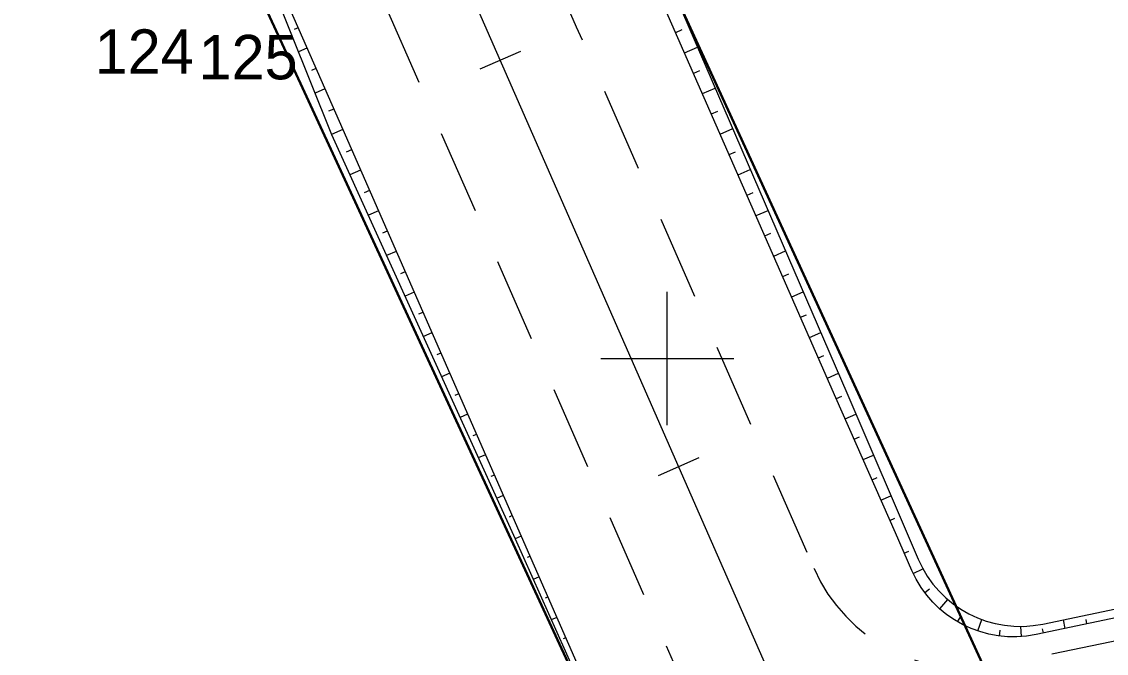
# Model space of a CAD drawing. Header units: metres. Extents: x 535356 to 535753, y 1836468 to 1836744.
# Drawn here: x 535470.9 to 535519.79, y 1836586.72 to 1836615.17 of the extents above; entities that cross this region are included whole.
import ezdxf
from ezdxf.enums import TextEntityAlignment as Align

# ---------------------------------------------------------------- set-up
doc = ezdxf.new("R2010")
doc.units = ezdxf.units.M
doc.header["$MEASUREMENT"] = 0
doc.linetypes.add('DGN Style 2', pattern=[6.2979, 3.77874, -2.51916])
for name, color, linetype, lineweight in [('Level 2', 1, 'Continuous', 0), ('Level 3', 1, 'Continuous', 0), ('Level 4', 1, 'Continuous', 0), ('Level 5', 1, 'Continuous', 0), ('Level 63', 1, 'Continuous', 0), ('Level 8', 1, 'Continuous', 0), ('Level 9', 1, 'Continuous', 0)]:
    doc.layers.add(name, color=color, linetype=linetype, lineweight=lineweight)
doc.styles.add('Style-CHAR_FAST_FONT', font='CHAR_FAST_FONT.shx')

msp = doc.modelspace()

# ---------------------------------------------------------------- linework, layer by layer
at = {"layer": 'Level 2', "color": 7, "linetype": 'Continuous', "lineweight": 0}
for p, q in [((535483.36, 1836614.89), (535483.18, 1836614.81)), ((535500.38, 1836614.68), (535500.67, 1836614.81)), ((535483.76, 1836613.98), (535483.38, 1836613.81)), ((535500.78, 1836613.76), (535501.36, 1836614.02)), ((535493.38, 1836613.83), (535491.55, 1836613.03)), ((535484.16, 1836613.06), (535483.96, 1836612.97)), ((535501.19, 1836612.85), (535501.47, 1836612.97)), ((535484.57, 1836612.14), (535484.13, 1836611.95)), ((535501.59, 1836611.93), (535502.16, 1836612.18)), ((535484.97, 1836611.23), (535484.73, 1836611.13)), ((535501.99, 1836611.02), (535502.27, 1836611.14)), ((535485.37, 1836610.31), (535484.87, 1836610.09)), ((535502.39, 1836610.1), (535502.95, 1836610.35)), ((535485.77, 1836609.4), (535485.53, 1836609.29)), ((535502.79, 1836609.18), (535503.07, 1836609.31)), ((535486.17, 1836608.48), (535485.7, 1836608.27)), ((535503.2, 1836608.27), (535503.74, 1836608.51)), ((535486.58, 1836607.57), (535486.34, 1836607.46)), ((535503.6, 1836607.35), (535503.87, 1836607.47)), ((535486.98, 1836606.65), (535486.53, 1836606.45)), ((535504, 1836606.44), (535504.54, 1836606.67)), ((535487.38, 1836605.73), (535487.16, 1836605.64)), ((535504.4, 1836605.52), (535504.67, 1836605.64)), ((535487.78, 1836604.82), (535487.35, 1836604.63)), ((535504.8, 1836604.61), (535505.33, 1836604.84)), ((535488.18, 1836603.9), (535487.98, 1836603.81)), ((535505.21, 1836603.69), (535505.47, 1836603.81)), ((535488.59, 1836602.99), (535488.18, 1836602.81)), ((535505.61, 1836602.78), (535506.12, 1836603)), ((535488.99, 1836602.07), (535488.79, 1836601.99)), ((535506.01, 1836601.86), (535506.27, 1836601.97)), ((535489.39, 1836601.16), (535489.01, 1836600.99)), ((535506.41, 1836600.94), (535506.92, 1836601.17)), ((535489.79, 1836600.24), (535489.61, 1836600.16)), ((535506.81, 1836600.03), (535507.06, 1836600.14)), ((535490.2, 1836599.33), (535489.83, 1836599.17)), ((535507.22, 1836599.11), (535507.71, 1836599.33)), ((535490.6, 1836598.41), (535490.42, 1836598.33)), ((535507.62, 1836598.2), (535507.86, 1836598.3)), ((535491, 1836597.49), (535490.66, 1836597.34)), ((535508.02, 1836597.28), (535508.5, 1836597.49)), ((535491.4, 1836596.58), (535491.24, 1836596.51)), ((535508.42, 1836596.37), (535508.66, 1836596.47)), ((535491.8, 1836595.66), (535491.48, 1836595.52)), ((535501.42, 1836595.52), (535499.59, 1836594.71)), ((535508.82, 1836595.45), (535509.29, 1836595.65)), ((535492.21, 1836594.75), (535492.05, 1836594.68)), ((535509.23, 1836594.54), (535509.46, 1836594.64)), ((535492.61, 1836593.83), (535492.31, 1836593.7)), ((535509.63, 1836593.62), (535510.08, 1836593.82)), ((535493.01, 1836592.92), (535492.87, 1836592.85)), ((535510.03, 1836592.7), (535510.25, 1836592.8)), ((535493.41, 1836592), (535493.14, 1836591.88)), ((535493.81, 1836591.08), (535493.68, 1836591.03)), ((535510.68, 1836591.23), (535510.89, 1836591.32)), ((535511.08, 1836590.31), (535511.52, 1836590.52)), ((535494.22, 1836590.17), (535493.95, 1836590.05)), ((535511.6, 1836589.46), (535511.81, 1836589.62)), ((535494.62, 1836589.25), (535494.49, 1836589.2)), ((535512.28, 1836588.73), (535512.64, 1836589.14)), ((535495.02, 1836588.34), (535494.77, 1836588.23)), ((535513.08, 1836588.14), (535513.23, 1836588.38)), ((535513.99, 1836587.73), (535514.17, 1836588.24)), ((535517.93, 1836587.84), (535517.85, 1836588.23)), ((535518.91, 1836588.05), (535518.87, 1836588.24)), ((535514.97, 1836587.5), (535515, 1836587.76)), ((535515.96, 1836587.48), (535515.93, 1836587.93)), ((535516.95, 1836587.64), (535516.91, 1836587.83)), ((535495.42, 1836587.42), (535495.3, 1836587.37))]:
    msp.add_line(p, q, dxfattribs=at)
at = {"layer": 'Level 2', "color": 7, "linetype": 'Continuous', "lineweight": 0, "flags": 128}
for points in [[(535510.28, 1836592.14), (535507.6, 1836598.23), (535499.56, 1836616.54), (535495.54, 1836625.7), (535491.52, 1836634.86), (535483.82, 1836652.39), (535483.49, 1836653.17), (535475.56, 1836672.29), (535470.59, 1836685.27), (535466.21, 1836698.29), (535462.06, 1836712.54), (535462.05, 1836712.57)], [(535445.78, 1836708.33), (535450.01, 1836693.03), (535454.77, 1836679.26), (535460.25, 1836665.9), (535468.78, 1836646.71), (535469.13, 1836645.94), (535477.01, 1836628.49), (535481.14, 1836619.38), (535484.87, 1836610.09), (535493.14, 1836591.88), (535499.16, 1836578.42), (535503.99, 1836567.16), (535509.14, 1836555.22), (535517.23, 1836536.93), (535525.33, 1836518.64), (535533.37, 1836500.33), (535541.5, 1836482.06), (535543.2, 1836478.24)], [(535446.38, 1836708.48), (535450.8, 1836693.29), (535455.63, 1836679.59), (535460.98, 1836666.21), (535469.29, 1836646.94), (535469.63, 1836646.16), (535477.33, 1836628.62), (535481.35, 1836619.47), (535485.37, 1836610.31), (535493.41, 1836592), (535499.34, 1836578.5), (535504.27, 1836567.28), (535509.49, 1836555.38), (535517.54, 1836537.06), (535525.58, 1836518.75), (535533.62, 1836500.44), (535541.66, 1836482.13), (535543.37, 1836478.24)]]:
    msp.add_lwpolyline(points, dxfattribs=at)
for points in [[(535462.51, 1836712.69), (535462.52, 1836712.66), (535466.81, 1836698.48), (535471.76, 1836685.71), (535476.6, 1836672.72), (535484.25, 1836653.51), (535484.58, 1836652.72), (535492.3, 1836635.2), (535495.69, 1836625.77), (535500.16, 1836616.81), (535508.09, 1836598.45), (535511.3, 1836590.96), (535511.303, 1836590.963, 0.357106), (535516.923, 1836588.04), (535516.92, 1836588.04), (535529.93, 1836590.76)], [(535530.01, 1836590.37), (535516.62, 1836587.57), (535516.623, 1836587.568, -0.354706), (535511.02, 1836590.452), (535511.02, 1836590.45), (535510.28, 1836592.14)]]:
    msp.add_lwpolyline(points, format="xyb", dxfattribs=at)
at = {"layer": 'Level 3', "color": 7, "linetype": 'Continuous', "lineweight": 0}
msp.add_line((535476.73, 1836649.27), (535551.83, 1836478.24), dxfattribs=at)
at = {"layer": 'Level 5', "color": 7, "linetype": 'Continuous', "lineweight": 30}
for p, q in [((535519.77, 1836574.13), (535497.64, 1836622.3)), ((535481.22, 1836617.24), (535499.16, 1836578.42))]:
    msp.add_line(p, q, dxfattribs=at)
at = {"layer": 'Level 63', "color": 7, "linetype": 'Continuous', "lineweight": 0}
for p, q in [((535500, 1836597), (535500, 1836603)), ((535497, 1836600), (535503, 1836600))]:
    msp.add_line(p, q, dxfattribs=at)
at = {"layer": 'Level 8', "color": 7, "linetype": 'DGN Style 2', "lineweight": 0, "flags": 128}
for points in [[(535458.587, 1836711.665, 0.099529), (535458.677, 1836709.856), (535458.68, 1836709.86), (535462.4, 1836697.05), (535466.85, 1836683.85), (535471.87, 1836670.75), (535479.83, 1836651.57), (535480.16, 1836650.78), (535487.86, 1836633.25), (535491.88, 1836624.09), (535495.9, 1836614.94), (535503.94, 1836596.62), (535506.61, 1836590.54)], [(535506.61, 1836590.54), (535506.61, 1836590.54), (535506.614, 1836590.536, 0.354706), (535515.019, 1836586.211), (535515.02, 1836586.21), (535530.22, 1836589.39)]]:
    msp.add_lwpolyline(points, format="xyb", dxfattribs=at)
msp.add_lwpolyline([(535450.25, 1836709.49), (535454.6, 1836694.52), (535459.37, 1836681.01), (535464.67, 1836667.75), (535472.95, 1836648.55), (535473.29, 1836647.77), (535480.99, 1836630.23), (535485.01, 1836621.08), (535489.03, 1836611.92), (535497.07, 1836593.61), (535503, 1836580.1), (535507.93, 1836568.89), (535513.16, 1836556.98), (535521.2, 1836538.67), (535529.24, 1836520.36), (535537.28, 1836502.05), (535545.32, 1836483.74), (535547.73, 1836478.24)], dxfattribs=at)
at = {"layer": 'Level 9', "color": 7, "linetype": 'Continuous', "lineweight": 0, "flags": 128}
msp.add_lwpolyline([(535462.51, 1836712.69), (535462.52, 1836712.66), (535466.81, 1836698.48), (535471.76, 1836685.71), (535476.6, 1836672.72), (535484.25, 1836653.51), (535484.58, 1836652.72), (535492.3, 1836635.2), (535495.69, 1836625.77), (535500.16, 1836616.81), (535508.09, 1836598.45), (535511.3, 1836590.96), (535511.303, 1836590.963, 0.357106), (535516.923, 1836588.04), (535516.92, 1836588.04), (535529.93, 1836590.76)], format="xyb", dxfattribs=at)
msp.add_lwpolyline([(535445.78, 1836708.33), (535450.01, 1836693.03), (535454.77, 1836679.26), (535460.25, 1836665.9), (535468.78, 1836646.71), (535469.13, 1836645.94), (535477.01, 1836628.49), (535481.14, 1836619.38), (535484.87, 1836610.09), (535493.14, 1836591.88), (535499.16, 1836578.42), (535503.99, 1836567.16), (535509.14, 1836555.22), (535517.23, 1836536.93), (535525.33, 1836518.64), (535533.37, 1836500.33), (535541.5, 1836482.06), (535543.2, 1836478.24)], dxfattribs=at)

# ---------------------------------------------------------------- texts
at = {"layer": 'Level 4', "color": 1, "linetype": 'Continuous', "lineweight": 0, "style": 'Style-CHAR_FAST_FONT'}
for s, p in [('124', (535476.426, 1836613.82)), ('125', (535481.106, 1836613.57))]:
    msp.add_text(s, height=2, dxfattribs=at).set_placement(p, align=Align.MIDDLE_CENTER)

doc.saveas('drawing.dxf')
